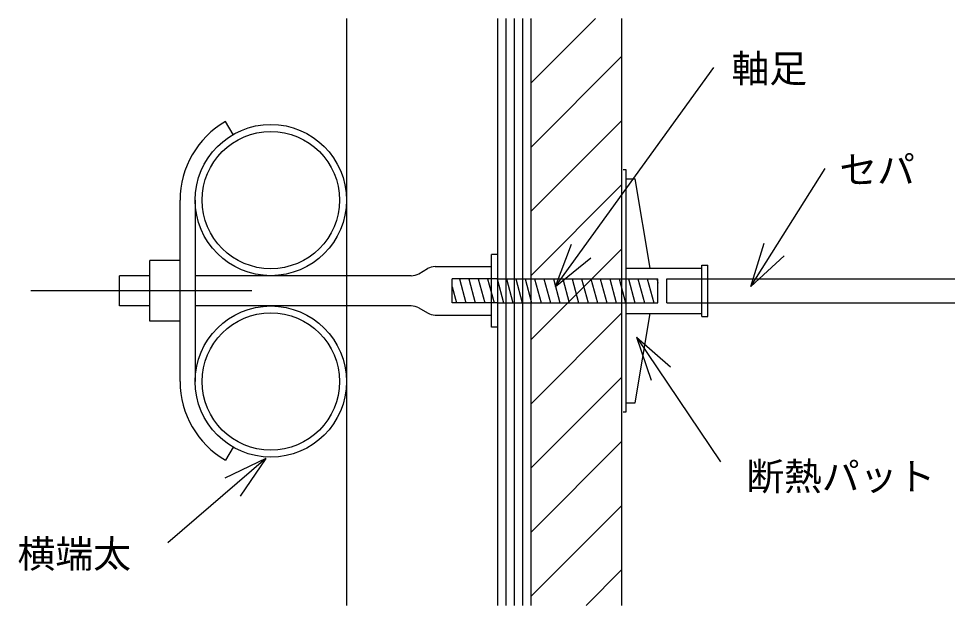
# Model space of a CAD drawing. Units: millimetres on the paper, with parts at other scales. Extents: x -206 to 194, y -698 to 482.
# Drawn here: x -134.5 to -73.1, y -337.6 to -298.8 of the extents above; entities that cross this region are included whole.
import ezdxf
from ezdxf.enums import TextEntityAlignment as Align

# ---------------------------------------------------------------- set-up
doc = ezdxf.new("R2010")
doc.units = ezdxf.units.MM
doc.layers.add('1-3', color=7, linetype='Continuous')
doc.styles.add('ＭＳ ゴシック', font='')
doc.styles.get('ＭＳ ゴシック').set_extended_font_data('MS Gothic')

msp = doc.modelspace()

# ---------------------------------------------------------------- linework, layer by layer
at = {"layer": '1-3'}
for p, q in [((-112.836, -298.837), (-112.836, -337.637)), ((-102.836, -298.837), (-102.836, -337.637)), ((-102.286, -298.837), (-102.286, -337.637)), ((-101.736, -298.837), (-101.736, -337.637)), ((-101.186, -298.837), (-101.186, -337.637)), ((-100.636, -303.11), (-96.363, -298.837)), ((-100.636, -298.867), (-100.606, -298.837)), ((-100.636, -298.837), (-100.636, -337.637)), ((-94.636, -298.837), (-94.636, -337.637)), ((-100.636, -307.353), (-94.636, -301.353)), ((-99.008, -316.557), (-88.533, -302.071)), ((-120.336, -306.507), (-120.836, -305.641)), ((-100.636, -311.595), (-94.636, -305.595)), ((-94.336, -308.837), (-94.536, -308.837)), ((-86.081, -316.557), (-81.178, -308.756)), ((-94.336, -309.437), (-93.736, -309.437)), ((-92.736, -315.337), (-93.736, -309.437)), ((-100.636, -315.838), (-94.636, -309.838)), ((-123.836, -322.837), (-123.836, -310.837)), ((-122.836, -310.837), (-122.836, -322.837)), ((-99.008, -316.557), (-97.939, -313.754)), ((-86.081, -316.557), (-85.197, -313.69)), ((-103.236, -319.237), (-103.236, -314.437)), ((-102.836, -314.437), (-103.236, -314.437)), ((-100.636, -320.08), (-94.636, -314.08)), ((-86.081, -316.557), (-83.882, -314.517)), ((-123.836, -314.837), (-125.836, -314.837)), ((-99.008, -316.557), (-96.68, -314.663)), ((-89.336, -318.537), (-89.336, -315.137)), ((-89.336, -315.137), (-88.936, -315.137)), ((-88.936, -318.537), (-88.936, -315.137)), ((-108.043, -315.703), (-107.468, -315.371)), ((-106.968, -315.237), (-103.236, -315.237)), ((-94.336, -315.337), (-89.336, -315.337)), ((-127.836, -317.837), (-127.836, -315.837)), ((-125.836, -315.837), (-127.836, -315.837)), ((-108.543, -315.837), (-122.836, -315.837)), ((-102.836, -316.037), (-105.836, -316.037)), ((-105.836, -317.637), (-105.836, -316.037)), ((-105.36, -316.037), (-104.931, -317.637)), ((-104.739, -316.037), (-104.31, -317.637)), ((-104.118, -316.037), (-103.689, -317.637)), ((-103.496, -316.037), (-103.068, -317.637)), ((-102.875, -316.037), (-102.447, -317.637)), ((-102.836, -316.037), (-94.536, -316.037)), ((-102.254, -316.037), (-101.825, -317.637)), ((-101.633, -316.037), (-101.204, -317.637)), ((-101.012, -316.037), (-100.583, -317.637)), ((-100.391, -316.037), (-99.962, -317.637)), ((-99.769, -316.037), (-99.341, -317.637)), ((-99.148, -316.037), (-98.72, -317.637)), ((-98.527, -316.037), (-98.098, -317.637)), ((-97.906, -316.037), (-97.477, -317.637)), ((-97.285, -316.037), (-96.856, -317.637)), ((-96.664, -316.037), (-96.235, -317.637)), ((-96.042, -316.037), (-95.614, -317.637)), ((-95.421, -316.037), (-94.993, -317.637)), ((-94.8, -316.037), (-94.371, -317.637)), ((-94.536, -316.037), (-92.236, -316.037)), ((-94.179, -316.037), (-93.75, -317.637)), ((-93.558, -316.037), (-93.129, -317.637)), ((-92.937, -316.037), (-92.508, -317.637)), ((-92.315, -316.037), (-92.236, -316.334)), ((-91.636, -316.037), (-88.936, -316.037)), ((-91.636, -317.637), (-91.636, -316.037)), ((-88.936, -316.037), (-64.936, -316.037)), ((-119.092, -316.837), (-133.714, -316.837)), ((-105.836, -316.579), (-105.552, -317.637)), ((-125.836, -317.837), (-127.836, -317.837)), ((-108.543, -317.837), (-122.836, -317.837)), ((-108.043, -317.971), (-107.468, -318.303)), ((-102.836, -317.637), (-105.836, -317.637)), ((-102.836, -317.637), (-94.536, -317.637)), ((-91.636, -317.637), (-88.936, -317.637)), ((-88.936, -317.637), (-64.936, -317.637)), ((-106.968, -318.437), (-103.236, -318.437)), ((-100.636, -324.323), (-94.636, -318.323)), ((-94.336, -318.337), (-89.336, -318.337)), ((-93.736, -324.237), (-92.736, -318.337)), ((-89.336, -318.537), (-88.936, -318.537)), ((-102.836, -319.237), (-103.236, -319.237)), ((-93.659, -319.9), (-88.087, -328.146)), ((-93.659, -319.9), (-91.393, -321.866)), ((-93.659, -319.9), (-92.68, -322.735)), ((-100.636, -328.566), (-94.636, -322.566)), ((-94.336, -324.237), (-93.736, -324.237)), ((-100.636, -332.808), (-94.636, -326.808)), ((-120.336, -327.167), (-120.836, -328.034)), ((-118.174, -327.923), (-124.637, -333.494)), ((-118.174, -327.923), (-120.876, -329.227)), ((-118.174, -327.923), (-119.862, -330.403)), ((-100.636, -337.051), (-94.636, -331.051)), ((-96.98, -337.637), (-94.636, -335.294))]:
    msp.add_line(p, q, dxfattribs=at)
for points in [[(-94.536, -324.837), (-94.336, -324.837), (-94.336, -308.837)], [(-123.836, -318.837), (-125.836, -318.837), (-125.836, -314.837)], [(-94.536, -317.637), (-92.236, -317.637), (-92.236, -316.037)]]:
    msp.add_lwpolyline(points, dxfattribs=at)
for radius in [5, 4.54]:
    msp.add_circle((-117.836, -322.837), radius, dxfattribs=at)
for centre, radius, start, end in [((-117.836, -310.837), 6, 119.99998, 180), ((-108.543, -314.837), 1, 270, 300), ((-106.968, -316.237), 1, 89.99997, 119.99997), ((-108.543, -318.837), 1, 59.99998, 90), ((-106.968, -317.437), 1, 239.99998, 270), ((-117.836, -322.837), 6, 180, 239.99997)]:
    msp.add_arc(centre, radius, start, end, dxfattribs=at)
for major_axis in [(5, 0), (4.54, 0)]:
    msp.add_ellipse((-117.836, -310.837), major_axis=major_axis, ratio=0.9999, dxfattribs=at)

# ---------------------------------------------------------------- texts
at = {"layer": '1-3', "color": 4, "style": 'ＭＳ ゴシック'}
for s, p in [('軸足', (-87.364, -303.605)), ('セパ', (-80.233, -310.291)), ('断熱パット', (-86.391, -330.571)), ('横端太', (-134.585, -335.697))]:
    msp.add_text(s, height=1.833, dxfattribs=at).set_placement(p, align=Align.BOTTOM_LEFT)

doc.saveas('drawing.dxf')
